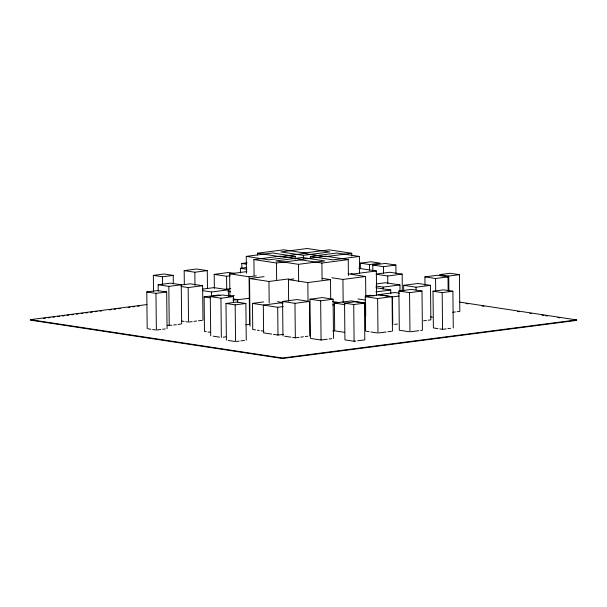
<?xml version="1.0" encoding="UTF-8"?>
<svg xmlns="http://www.w3.org/2000/svg" width="607" height="607" viewBox="0 0 607 607"><rect width="100%" height="100%" fill="white"/><g stroke="black" fill="none" stroke-linecap="round" stroke-linejoin="round"><path stroke-width="0.91" d="M257.429 253.218L283.765 249.803L306.33 253.24L279.986 256.647L257.429 253.218L257.444 255.084M246.442 273.226L246.267 256.389L272.604 252.975L295.169 256.412L295.199 259.219M253.923 259.576L280.259 256.162L302.825 259.599L276.481 263.006L253.923 259.576L254.083 275.472M184.331 284.615L184.179 270.616L196.622 269L207.275 270.623L207.465 288.355M295.169 256.412L268.833 259.826L246.267 256.389M303.424 255.342L329.768 251.935L307.203 248.498L280.866 251.913L303.424 255.342L303.454 258.15M241.852 268.165L241.806 263.461L247.155 262.77M153.51 291.398L153.343 275.396L164.049 274.007L173.223 275.403L173.314 283.879M310.518 258.294L310.496 256.42L336.839 253.013L359.397 256.442L359.579 273.279M184.179 270.616L194.839 272.232L207.275 270.623M153.343 275.396L162.517 276.792L173.223 275.403M351.749 253.263L325.405 256.67L302.847 253.233L329.184 249.826L351.749 253.263L351.779 256.063M240.455 272.983L240.41 268.309L246.753 267.49M214.347 288.363L214.195 274.372L228.649 272.497L234.841 273.438M298.462 264.333L324.806 260.927L302.24 257.489L275.904 260.904L298.462 264.333L298.644 281.17M359.397 256.442L333.061 259.857L310.496 256.42M229.894 296.246L229.658 273.833L246.882 271.602M348.243 259.621L325.678 256.184L299.342 259.591L321.9 263.028L348.243 259.621L348.403 275.517M158.237 291.292L158.169 284.759L170.605 283.15L181.265 284.774L181.675 323.971M214.195 274.372L226.578 276.253L230.19 275.783M158.169 284.759L168.822 286.383L181.265 284.774M181.205 284.987L190.241 283.818L202.617 285.7L202.981 320.215M229.658 273.833L249.075 276.792L256.329 275.851M360.361 263.157L371.067 261.769L380.232 263.165L369.526 264.553L360.361 263.157L360.414 268.802M250.046 326.134L249.545 278.514L264.053 276.633M147.182 328.675L146.795 291.959L157.501 290.578L166.675 291.975L167.062 328.683M181.091 286.496L188.17 287.574L202.617 285.7M372.857 270.646L372.797 265.039L385.24 263.43L395.893 265.054L395.984 273.454M146.795 291.959L155.969 293.356L166.675 291.975M202.753 289.076L213.952 287.627L228.338 289.812L228.399 296.292M249.545 278.514L268.962 281.466L288.909 278.886M372.797 265.039L383.457 266.663L395.893 265.054M288.644 301.087L288.416 279.607L293.856 278.909M224.264 289.463L230.766 288.621M202.548 290.624L211.54 291.99L228.338 289.812M376.598 295.26L376.348 270.98L353.676 273.916L350.899 273.491M288.416 279.607L307.84 282.566L330.504 279.63L330.709 299.236M376.226 274L389.777 272.247L402.16 274.129L402.335 290.92M206.243 331.68L204.476 331.414L204.119 296.899L218.573 295.025L220.341 295.298M459.522 302.089L576.642 319.919L576.65 320.397L282.407 358.502L30.358 320.132L30.35 319.654L146.917 304.562M210.697 335.8L210.288 296.595L222.723 294.987L233.376 296.611L233.437 302.21M331.832 277.748L342.925 279.44L365.596 276.504L365.809 297.043M43.514 318.432L45.396 318.189M48.219 317.825L50.1 317.575M52.915 317.211L54.797 316.968M57.619 316.604L59.501 316.361M62.316 315.997L64.198 315.754M67.02 315.39L68.895 315.147M71.717 314.775L73.599 314.532M76.421 314.168L78.295 313.925M81.118 313.561L83 313.318M85.822 312.954L87.696 312.711M90.519 312.347L92.401 312.097M95.223 311.732L97.097 311.49M99.92 311.125L101.801 310.883M109.321 309.911L111.202 309.669M114.025 309.297L115.899 309.054M118.722 308.69L120.603 308.447M128.123 307.476L130.004 307.233M132.827 306.869L134.701 306.618M137.523 306.254L139.405 306.011M228.718 296.201L234.294 295.48M376.211 274.25L387.706 276.003L402.16 274.129M210.288 296.595L220.94 298.219L233.376 296.611M232.982 300.215L237.641 299.615L237.671 302.392M237.071 299.828L249.151 298.265M425.006 285.282L424.915 276.883L437.359 275.275L448.012 276.891L448.156 290.89M226.381 340.178L225.994 303.462L236.7 302.074L245.873 303.47L246.26 340.186M376.241 283.939L385.566 282.733L399.952 284.926L400.021 291.406M459.431 274.668L450.265 273.271L439.559 274.652L448.725 276.048L459.431 274.668L459.818 311.376L457.139 311.725M424.915 276.883L435.568 278.507L448.012 276.891M225.994 303.462L235.167 304.858L245.873 303.47M255.517 329.897L252.732 329.472L252.459 303.386L263.613 301.945M375.968 286.003L383.161 287.096L399.952 284.926M403.716 290.928L403.655 285.328L418.109 283.461L430.492 285.343L430.856 319.859L428.14 320.208M282.953 335.952L282.596 301.436L297.043 299.57L309.426 301.451L309.79 335.967M310.412 338.395L310.002 299.198L322.438 297.582L333.099 299.205L333.509 338.41M375.877 291.937L390.741 290.009L390.779 293.735M403.655 285.328L416.038 287.217L430.492 285.343M282.596 301.436L294.972 303.325L309.426 301.451M310.002 299.198L320.655 300.814L333.099 299.205M409.08 331.718L399.315 330.231L398.905 291.026L411.341 289.418L422.002 291.041L422.411 330.238L420.628 330.474M365.475 295.882L370.126 295.283L373.836 295.852M252.459 303.386L277.702 307.286L283.294 306.558M365.604 331.164L365.247 296.648L379.701 294.774L392.076 296.664L392.441 331.172M398.905 291.026L409.558 292.65L422.002 291.041M344.579 332.34L334.692 330.838L334.404 303.068L351.195 300.897L365.581 303.083L365.718 316.042M189.43 321.968L192.138 321.619M193.952 321.384L196.66 321.027M198.466 320.8L202.078 320.329M437.981 328.637L433.39 327.939L433.011 291.223L443.717 289.835L452.883 291.231L453.27 327.947M365.247 296.648L377.63 298.53L392.076 296.664M167.456 325.314L171.902 325.238M173.678 325.011L176.341 324.662M178.117 324.434L180.787 324.085M355.892 341.035L354.101 341.263L344.935 339.867L344.548 303.151L355.254 301.77L364.428 303.166L364.807 339.882L357.675 340.8M399.368 293.219L394.876 292.536L378.085 294.706L392.471 296.899L398.996 296.049M332.484 304.942L334.343 304.699M433.011 291.223L442.177 292.62L452.883 291.231M157.243 329.958L160.817 329.495M162.6 329.267L165.279 328.918M344.548 303.151L353.722 304.547L364.428 303.166M363.714 303.325L365.581 303.083M245.706 324.821L249.424 324.343M223.126 337.188L225.796 336.847M452.678 312.302L455.356 311.96M273.491 334.366L277.991 335.049L283.59 334.328M236.442 341.453L239.12 341.111M240.903 340.876L244.477 340.413M332.757 331.02L334.616 330.785M394.626 324.419L397.426 324.062M423.625 320.792L426.334 320.443M292.68 337.431L295.336 337.833L298.947 337.371M300.753 337.135L303.462 336.786M305.275 336.551L307.984 336.202M311.3 338.531L321.065 340.019L327.287 339.214M329.062 338.979L331.726 338.638M378.889 332.932L386.12 331.991M387.926 331.756L391.538 331.293M410.856 331.733L418.853 330.701M439.809 328.918L442.564 329.335L446.13 328.873M447.913 328.637L450.591 328.296M30.35 319.654L282.399 358.024L576.642 319.919M358.775 268.309L376.348 270.98M348.023 273.825L365.596 276.504M241.806 263.461L246.389 264.159M322.188 278.363L330.504 279.63M375.885 287.748L390.741 290.009M240.41 268.309L246.882 269.296M466.085 303.568L467.959 303.857M482.011 305.989L483.885 306.277M517.619 311.414L519.493 311.695M529.797 313.265L531.671 313.553M541.983 315.124L543.857 315.405M545.731 315.693L547.605 315.974M557.909 317.544L559.783 317.833M573.843 319.972L576.65 320.397M358.039 298.94L365.467 300.07M332.492 301.542L338.994 302.529M430.651 316.892L432.427 317.165M334.404 303.068L345.193 304.714M227.974 291.337L230.759 291.762M277.543 301.709L283.112 302.559M282.801 303.333L280.108 302.923L263.317 305.093L263.605 332.864L271.701 334.093M233.149 298.932L237.641 299.615M204.119 296.899L210.31 297.84M366.491 331.293L369.147 331.703M370.915 331.968L377.106 332.909M257.376 330.178L259.235 330.458M261.093 330.739L263.878 331.164M284.721 336.225L290.912 337.166M181.455 321.004L184.103 321.414M185.879 321.68L187.646 321.945M208.019 331.953L210.667 332.355M213.361 336.202L219.575 337.151M228.217 340.451L234.636 341.43M148.1 328.819L150.847 329.237M152.683 329.518L155.438 329.935M448.725 276.048L448.884 291.11M442.177 292.62L442.564 329.335M435.568 278.507L435.697 290.639M416.038 287.217L416.068 290.009M409.558 292.65L409.968 331.854M392.471 296.899L392.759 324.662M387.706 276.003L387.782 283.461M383.457 266.663L383.525 273.196M383.161 287.096L383.176 288.947M377.63 298.53L377.986 333.046M369.526 264.553L369.587 270.198M353.722 304.547L354.101 341.263M342.925 279.44L343.175 302.779M321.9 263.028L322.074 279.865M320.655 300.814L321.065 340.019M307.84 282.566L308.03 301.239M294.972 303.325L295.336 337.833M282.399 358.024L282.407 358.502M277.702 307.286L277.991 335.049M276.481 263.006L276.655 279.842M268.962 281.466L269.189 302.946M249.075 276.792L249.576 324.411M235.167 304.858L235.554 341.574M226.578 276.253L226.715 289.311M220.94 298.219L221.35 337.424M211.54 291.99L211.593 296.618M194.839 272.232L194.976 285.305M188.17 287.574L188.527 322.082M168.822 286.383L169.232 325.58M162.517 276.792L162.593 284.319M155.969 293.356L156.356 330.071"/></g></svg>
